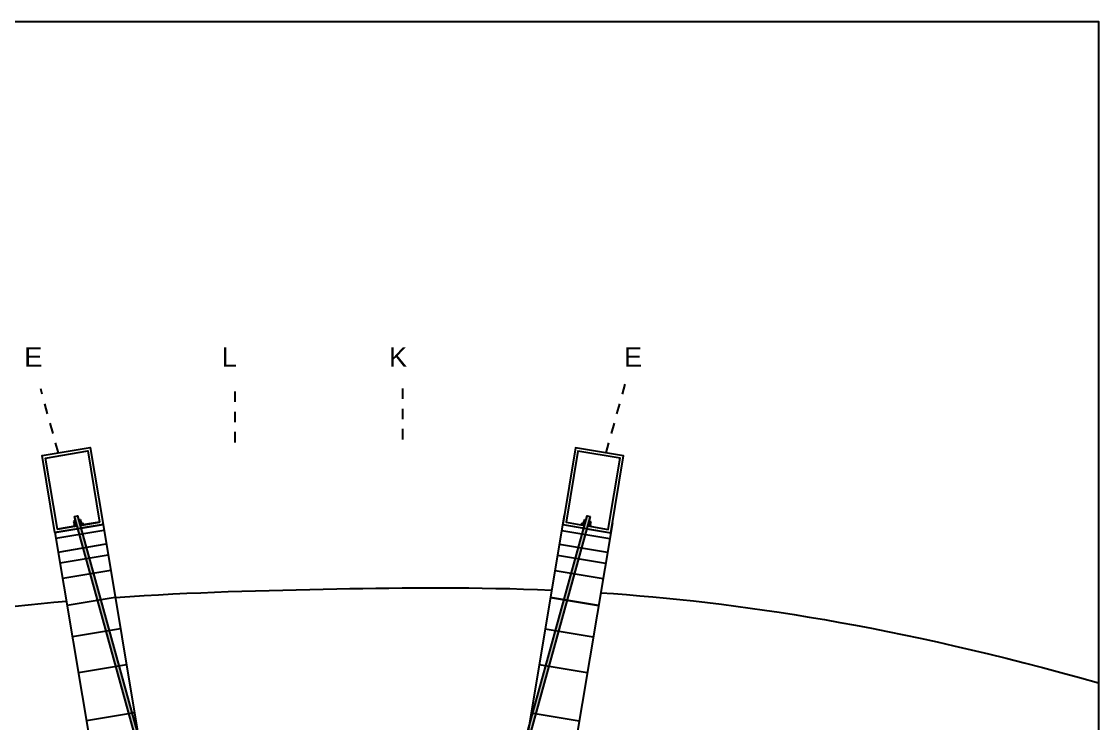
# Model space of a CAD drawing. Header units: metres. Extents: x 10 to 239, y 2 to 253.
# Drawn here: x 120.98 to 132.04, y 176.78 to 183.99 of the extents above; entities that cross this region are included whole.
import ezdxf

# ---------------------------------------------------------------- set-up
doc = ezdxf.new("R2010")
doc.units = ezdxf.units.M
doc.header["$MEASUREMENT"] = 0
doc.linetypes.add('ACAD_ISO02W100', pattern=[15, 12, -3])
doc.linetypes.add('CENTER', pattern=[50.8, 31.75, -6.35, 6.35, -6.35])
for name, color, linetype in [('-cotas', 252, 'Continuous'), ('-nombres', 253, 'Continuous'), ('1', 7, 'Continuous'), ('1EJES', 252, 'CENTER'), ('1estruct arco', 7, 'Continuous'), ('1gris', 254, 'Continuous'), ('1gris oscuro', 253, 'Continuous')]:
    doc.layers.add(name, color=color, linetype=linetype)
doc.layers.add('0marcos', color=10, linetype='Continuous', plot=False)
doc.styles.add('Annotative', font='arial.ttf')

# ---------------------------------------------------------------- blocks, each defined once
blk = doc.blocks.new('TENS')
at = {"layer": '1gris oscuro', "ltscale": 0.02, "true_color": 0xc7c8ca}
h = blk.add_hatch(color=9, dxfattribs=at)
h.dxf.hatch_style = 1
h.paths.add_polyline_path([(-2.617, 5.196), (-2.649, 5.187), (-1.193, -0.083), (-1.161, -0.074)])
h.paths.add_polyline_path([(2.649, 5.187), (2.617, 5.196), (1.161, -0.074), (1.193, -0.083)])
at = {"layer": '1'}
for points in [[(-1.193, -0.083), (-2.649, 5.187), (-2.617, 5.196), (-1.161, -0.074)], [(2.649, 5.187), (1.193, -0.083), (1.161, -0.074), (2.617, 5.196)]]:
    blk.add_lwpolyline(points, close=True, dxfattribs=at)

msp = doc.modelspace()

# ---------------------------------------------------------------- linework, layer by layer
at = {"layer": '-cotas', "ltscale": 0.05}
msp.add_line((121.32396, 178.74043), (123.11206, 168.07166), dxfattribs=at)
at = {"layer": '0marcos'}
msp.add_lwpolyline([(116.25597, 166.62697), (116.25597, 183.98547), (132.03907, 183.98547), (132.03907, 166.62697)], close=True, dxfattribs=at)
at = {"layer": '1'}
for p, q in [((121.54524, 178.82194), (121.51511, 178.81362)), ((121.53458, 178.86049), (121.51552, 178.85523)), ((121.51552, 178.85523), (121.52617, 178.81667)), ((121.58347, 178.874), (121.56639, 178.86928)), ((121.60717, 178.83905), (121.57704, 178.83073)), ((121.57971, 178.82109), (121.60983, 178.82941)), ((121.58347, 178.874), (121.59412, 178.83545)), ((121.60717, 178.83905), (121.60983, 178.82941)), ((126.73601, 178.83905), (126.73335, 178.82941)), ((126.76347, 178.82109), (126.73335, 178.82941)), ((126.73601, 178.83905), (126.76614, 178.83073)), ((126.75971, 178.874), (126.74906, 178.83545)), ((126.75971, 178.874), (126.77679, 178.86928)), ((126.79794, 178.82194), (126.82807, 178.81362)), ((126.8086, 178.86049), (126.82766, 178.85523)), ((126.82766, 178.85523), (126.817, 178.81667)), ((121.51511, 178.81362), (121.51778, 178.80398)), ((121.51778, 178.80398), (121.5479, 178.8123)), ((121.54895, 178.80848), (121.55697, 178.77948)), ((126.8254, 178.80398), (126.79528, 178.8123)), ((126.82807, 178.81362), (126.8254, 178.80398))]:
    msp.add_line(p, q, dxfattribs=at)
at = {"layer": '1', "ltscale": 0.02}
for p, q in [((121.44915, 177.99352), (121.94301, 178.07629)), ((126.90526, 177.99164), (126.41214, 178.07429))]:
    msp.add_line(p, q, dxfattribs=at)
at = {"layer": '1'}
for points in [[(121.60983, 178.82941), (121.61498, 178.82968), (121.61295, 178.8272), (121.61115, 178.82662), (121.61427, 178.82608), (121.61524, 178.8253), (121.61233, 178.82336), (121.61542, 178.82396), (121.61498, 178.81962)], [(126.73335, 178.82941), (126.7282, 178.82968), (126.73023, 178.8272), (126.73203, 178.82662), (126.72891, 178.82608), (126.72794, 178.8253), (126.73085, 178.82336), (126.72776, 178.82396), (126.7282, 178.81962)]]:
    msp.add_open_spline(points, degree=3, dxfattribs=at)
at = {"layer": '1EJES', "linetype": 'ACAD_ISO02W100', "ltscale": 0.009}
for p, q in [((126.98405, 179.55748), (127.19092, 180.30621)), ((121.35913, 179.55748), (121.17759, 180.21452)), ((123.17325, 179.66482), (123.17325, 180.21452)), ((124.89114, 180.21927), (124.89114, 179.66482))]:
    msp.add_line(p, q, dxfattribs=at)
at = {"layer": '1estruct arco'}
for p, q in [((121.58166, 178.81403), (121.78254, 178.8477)), ((121.34859, 178.77497), (121.54893, 178.80855))]:
    msp.add_line(p, q, dxfattribs=at)
for points in [[(121.55697, 178.77948), (121.32396, 178.74043), (121.19173, 179.52942), (121.68485, 179.61207), (121.81709, 178.82307), (121.58969, 178.78496)], [(126.78621, 178.77948), (127.03044, 178.73855), (127.16268, 179.52754), (126.66956, 179.61019), (126.53732, 178.82119), (126.75349, 178.78496)], [(121.54893, 178.80855), (121.34859, 178.77497), (121.22627, 179.50479), (121.66022, 179.57752), (121.78254, 178.8477), (121.58716, 178.81496)], [(126.79425, 178.80855), (127.00581, 178.77309), (127.12813, 179.50291), (126.69418, 179.57564), (126.57187, 178.84582), (126.76152, 178.81403)]]:
    msp.add_lwpolyline(points, dxfattribs=at)
at = {"layer": '1gris', "color": 252, "true_color": 0x939598}
for p, q in [((121.81709, 178.82307), (122.65796, 173.80592)), ((127.04729, 178.83905), (125.24267, 168.07166)), ((126.55416, 178.9217), (125.69865, 173.81723))]:
    msp.add_line(p, q, dxfattribs=at)
at = {"layer": '1gris', "ltscale": 0.002}
msp.add_open_spline([(121.94256, 178.07443), (122.74553, 178.12973), (124.18033, 178.1666), (125.64736, 178.18298), (126.42473, 178.14944)], degree=3, knots=[0.648717566, 0.648717566, 0.648717566, 0.648717566, 1, 1.337963481, 1.337963481, 1.337963481, 1.337963481], dxfattribs=at)
for points in [[(126.92714, 178.12216), (128.33213, 178.0299), (129.94674, 177.78704), (132.03907, 177.19815)], [(116.25597, 177.19815), (118.45903, 177.68527), (120.06935, 177.91839), (121.44206, 178.03582)]]:
    msp.add_open_spline(points, degree=3, dxfattribs=at)
at = {"layer": '1gris oscuro', "ltscale": 0.02}
for points in [[(121.32396, 178.74043), (121.81709, 178.82307)], [(126.53732, 178.82119), (127.03044, 178.73855)], [(121.3339, 178.68113), (121.82702, 178.76378)], [(126.52738, 178.7619), (127.0205, 178.67925)], [(121.35753, 178.54013), (121.85066, 178.62278)], [(126.50375, 178.6209), (126.99687, 178.53825)], [(121.37636, 178.42781), (121.86948, 178.51046)], [(126.48492, 178.50858), (126.97805, 178.42593)], [(121.40271, 178.27057), (121.89583, 178.35321)], [(126.45857, 178.35133), (126.95169, 178.26869)], [(121.44915, 177.99352), (121.94227, 178.07617)], [(126.41214, 178.07429), (126.90526, 177.99164)], [(121.50312, 177.67146), (121.99625, 177.75411)], [(126.35816, 177.75222), (126.85128, 177.66958)], [(121.56467, 177.30421), (122.0578, 177.38685)], [(126.29661, 177.38497), (126.78973, 177.30233)], [(121.64754, 176.8098), (122.14066, 176.89245)], [(126.21375, 176.89057), (126.70687, 176.80792)]]:
    msp.add_lwpolyline(points, dxfattribs=at)

# ---------------------------------------------------------------- block references
at = {"layer": '1'}
msp.add_blockref('TENS', (124.17159, 173.71723), dxfattribs=at)

# ---------------------------------------------------------------- texts
at = {"layer": '-nombres', "ltscale": 0.02, "style": 'Annotative'}
for s, p in [('E', (121.00838, 180.44213)), ('L', (123.03529, 180.44213)), ('K', (124.75346, 180.44213)), ('E', (127.16686, 180.44213))]:
    msp.add_text(s, height=0.2, dxfattribs=at).set_placement(p)

doc.saveas('drawing.dxf')
